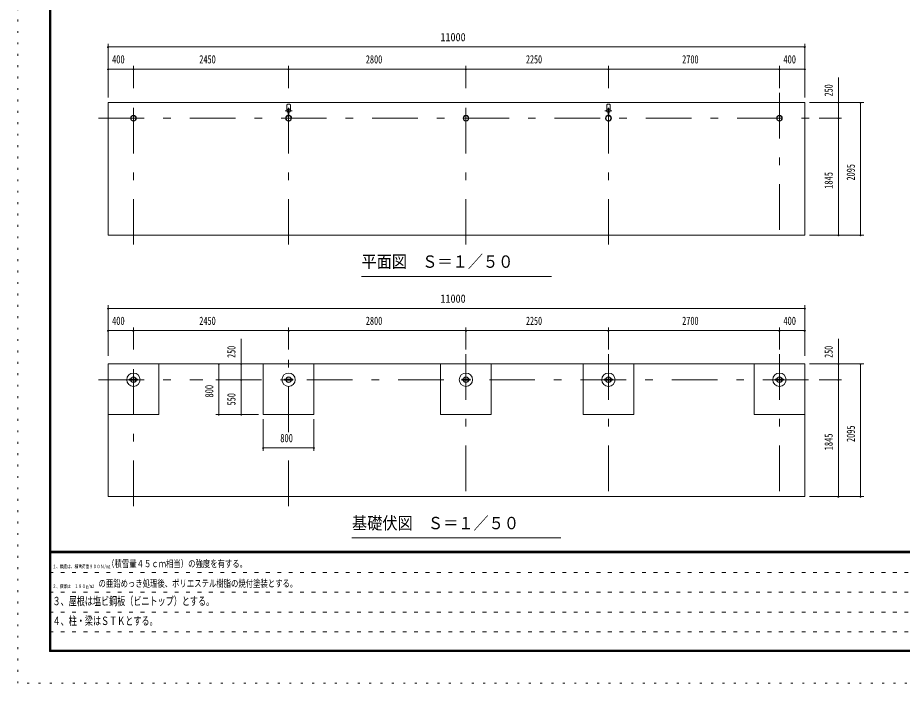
# Model space of a CAD drawing. Units: millimetres, scale not verified, with parts at other scales. Extents: x -25847 to 25859, y -10500 to 10500.
# Drawn here: x -3841 to 10126, y -10500 to 0 of the extents above; entities that cross this region are included whole.
import ezdxf
from ezdxf.enums import TextEntityAlignment as Align

# ---------------------------------------------------------------- set-up
doc = ezdxf.new("R2010")
doc.units = ezdxf.units.MM
doc.header["$LTSCALE"] = 60
for name, pattern in [('USER1', [3, 1, -2]), ('USER3', [24, 12, -5, 2, -5]), ('USER4', [3, 0.5, -2.5])]:
    doc.linetypes.add(name, pattern=pattern)
doc.layers.add('0-1_0-F', color=7, linetype='Continuous')
for name, color, linetype, lineweight in [('0-2_1-05BOLD', 7, 'Continuous', 18), ('0-3_1-25CENTER', 3, 'USER3', 18), ('0-5_1-55DIM', 3, 'Continuous', 18), ('0-C_F-F', 5, 'Continuous', 18), ('0-D_F-E_J_ADD', 5, 'USER4', 18)]:
    doc.layers.add(name, color=color, linetype=linetype, lineweight=lineweight)
doc.styles.add('ＭＳ ゴシック', font='')
doc.styles.get('ＭＳ ゴシック').set_extended_font_data('MS Gothic')

msp = doc.modelspace()

# ---------------------------------------------------------------- linework, layer by layer
at = {"layer": '0-2_1-05BOLD'}
for p, q in [((408.94, -1457.81), (408.94, -1373.23)), ((463.93, -1457.81), (463.93, -1373.23)), ((5458.94, -1457.81), (5458.94, -1373.23)), ((5513.94, -1457.81), (5513.94, -1373.23)), ((431.83, -1496.06), (431.83, -1539.41)), ((433.43, -1494.67), (433.43, -1540.88)), ((439.43, -1494.67), (439.43, -1540.88)), ((441.03, -1496.06), (441.03, -1539.41)), ((5481.83, -1496.06), (5481.83, -1539.41)), ((5483.43, -1494.67), (5483.43, -1540.88)), ((5489.43, -1494.67), (5489.43, -1540.88)), ((5491.04, -1496.06), (5491.04, -1539.41)), ((36.44, -6260.33), (36.44, -5460.33)), ((2836.44, -6260.33), (2836.44, -5460.33)), ((5086.44, -6260.33), (5086.44, -5460.33)), ((7786.44, -6260.33), (7786.44, -5460.33)), ((-2078.56, -5703.83), (-2057.63, -5703.83)), ((-2078.56, -5716.83), (-2078.56, -5703.83)), ((-2078.56, -5716.83), (-2057.63, -5716.83)), ((-2053.38, -5703.83), (-1973.74, -5703.83)), ((-2053.38, -5716.83), (-1973.74, -5716.83)), ((-1969.49, -5703.83), (-1948.56, -5703.83)), ((-1969.49, -5716.83), (-1948.56, -5716.83)), ((-1948.56, -5716.83), (-1948.56, -5703.83)), ((371.44, -5716.83), (392.37, -5716.83)), ((396.62, -5703.83), (476.26, -5703.83)), ((396.62, -5716.83), (476.26, -5716.83)), ((480.51, -5703.83), (501.44, -5703.83)), ((480.51, -5716.83), (501.44, -5716.83)), ((501.44, -5716.83), (501.44, -5703.83)), ((3171.44, -5703.83), (3192.36, -5703.83)), ((3171.44, -5716.83), (3171.44, -5703.83)), ((3171.44, -5716.83), (3192.36, -5716.83)), ((3196.61, -5703.83), (3276.26, -5703.83)), ((3196.61, -5716.83), (3276.26, -5716.83)), ((3280.51, -5703.83), (3301.44, -5703.83)), ((5421.44, -5703.83), (5442.36, -5703.83)), ((5421.44, -5716.83), (5421.44, -5703.83)), ((5421.44, -5716.83), (5442.36, -5716.83)), ((5446.62, -5703.83), (5526.26, -5703.83)), ((5446.62, -5716.83), (5526.26, -5716.83)), ((5530.51, -5703.83), (5551.44, -5703.83)), ((5530.51, -5716.83), (5551.44, -5716.83)), ((5551.44, -5716.83), (5551.44, -5703.83)), ((8121.44, -5716.83), (8142.37, -5716.83)), ((8146.62, -5703.83), (8226.26, -5703.83)), ((8146.62, -5716.83), (8226.26, -5716.83)), ((8230.52, -5703.83), (8251.44, -5703.83)), ((8230.52, -5716.83), (8251.44, -5716.83)), ((8251.44, -5716.83), (8251.44, -5703.83))]:
    msp.add_line(p, q, dxfattribs=at)
for points in [[(-2413.57, -3430.33), (-2413.57, -1335.33), (8586.43, -1335.33), (8586.43, -3430.33)], [(-2413.56, -7555.33), (-2413.56, -5460.33), (8586.44, -5460.33), (8586.44, -7555.33)]]:
    msp.add_lwpolyline(points, close=True, dxfattribs=at)
for points in [[(-2413.56, -6260.33), (-1613.56, -6260.33), (-1613.56, -5460.33)], [(36.44, -6260.33), (836.44, -6260.33), (836.44, -5460.33)], [(2836.44, -6260.33), (3636.44, -6260.33), (3636.44, -5460.33)], [(5086.44, -6260.33), (5886.44, -6260.33), (5886.44, -5460.33)], [(7786.44, -6260.33), (8586.44, -6260.33), (8586.44, -5460.33)], [(371.44, -5716.83), (371.44, -5703.83), (392.37, -5703.83)], [(3280.51, -5716.83), (3301.44, -5716.83), (3301.44, -5703.83)], [(8121.44, -5716.83), (8121.44, -5703.83), (8142.37, -5703.83)]]:
    msp.add_lwpolyline(points, dxfattribs=at)
for centre, radius in [((436.43, -1467.33), 27.5), ((436.43, -1435.98), 2.25), ((5486.44, -1467.33), 27.5), ((5486.44, -1435.98), 2.25), ((-2013.57, -1585.33), 44.55), ((-2013.57, -1585.33), 40.35), ((436.43, -1585.33), 44.55), ((436.43, -1585.33), 40.35), ((436.43, -1633.73), 2.25), ((3236.44, -1585.33), 44.55), ((3236.44, -1585.33), 40.35), ((5486.44, -1585.33), 44.55), ((5486.44, -1585.33), 40.35), ((5486.44, -1633.73), 2.25), ((8186.43, -1585.33), 44.55), ((8186.43, -1585.33), 40.35), ((-2013.56, -5710.33), 105), ((-2013.56, -5710.33), 44.55), ((-2013.56, -5710.33), 40.35), ((436.44, -5710.33), 105), ((436.44, -5710.33), 44.55), ((436.44, -5710.33), 40.35), ((3236.44, -5710.33), 105), ((3236.44, -5710.33), 44.55), ((3236.44, -5710.33), 40.35), ((5486.44, -5710.33), 105), ((5486.44, -5710.33), 44.55), ((5486.44, -5710.33), 40.35), ((8186.44, -5710.33), 105), ((8186.44, -5710.33), 44.55), ((8186.44, -5710.33), 40.35)]:
    msp.add_circle(centre, radius, dxfattribs=at)
for centre, radius, start, end in [((436.43, -1408.72), 44.9, 52.23546, 127.76454), ((5486.44, -1408.72), 44.9, 52.23546, 127.76454), ((436.43, -1467.33), 29.1, 90, 260.90512), ((436.43, -1484.73), 44.9, 109.58864, 127.76454), ((436.43, -1435.98), 3.85, 270, 218.65778), ((436.43, -1467.33), 29.1, 279.09488, 84.06984), ((436.43, -1484.73), 44.9, 52.23546, 70.41136), ((5486.44, -1467.33), 29.1, 90, 260.90512), ((5486.44, -1484.73), 44.9, 109.58864, 127.76454), ((5486.44, -1435.98), 3.85, 270, 218.65778), ((5486.44, -1467.33), 29.1, 279.09488, 84.06984), ((5486.44, -1484.73), 44.9, 52.23546, 70.41136), ((436.43, -1585.33), 46.15, 95.72713, 270.00108), ((436.43, -1633.73), 3.85, 142.09248, 90), ((436.43, -1585.33), 46.15, 273.78915, 84.28163), ((5486.44, -1585.33), 46.15, 95.72713, 270.00108), ((5486.44, -1633.73), 3.85, 142.09248, 90), ((5486.44, -1585.33), 46.15, 273.78915, 84.28163)]:
    msp.add_arc(centre, radius, start, end, dxfattribs=at)
at = {"layer": '0-3_1-25CENTER'}
for p, q in [((-2013.57, -3580.33), (-2013.57, -1185.33)), ((436.43, -3580.33), (436.43, -1185.33)), ((3236.44, -3580.33), (3236.44, -1185.33)), ((5486.44, -3580.33), (5486.44, -1185.33)), ((8186.43, -1185.33), (8186.43, -3580.33)), ((381.43, -1467.33), (491.43, -1467.33)), ((447.19, -1517.8), (425.67, -1517.8)), ((5431.44, -1467.33), (5541.44, -1467.33)), ((5497.2, -1517.8), (5475.67, -1517.8)), ((-2563.57, -1585.33), (8736.43, -1585.33)), ((-2013.56, -7705.33), (-2013.56, -5310.33)), ((436.44, -6538.73), (436.44, -5310.33)), ((3236.44, -5310.33), (3236.44, -7705.33)), ((5486.44, -5310.33), (5486.44, -7705.33)), ((8186.44, -5310.33), (8186.44, -7705.33)), ((-2563.56, -5710.33), (-916.39, -5710.33)), ((-713.56, -5710.33), (8736.43, -5710.33)), ((436.44, -7705.33), (436.44, -6735.33))]:
    msp.add_line(p, q, dxfattribs=at)
at = {"layer": '0-5_1-55DIM'}
for p, q in [((-2413.57, -1260.33), (-2413.57, -410.33)), ((8586.43, -1260.33), (8586.43, -410.33)), ((-2403.57, -460.33), (-2423.57, -460.33)), ((-2413.57, -460.33), (8586.43, -460.33)), ((8596.43, -460.33), (8576.43, -460.33)), ((-2403.57, -810.33), (-2423.57, -810.33)), ((-2413.57, -810.33), (8586.43, -810.33)), ((-2003.57, -810.33), (-2023.57, -810.33)), ((-2013.57, -1110.33), (-2013.57, -760.33)), ((446.43, -810.33), (426.43, -810.33)), ((436.43, -1110.33), (436.43, -760.33)), ((3246.43, -810.33), (3226.43, -810.33)), ((3236.44, -1110.33), (3236.44, -760.33)), ((5496.44, -810.33), (5476.44, -810.33)), ((5486.44, -1110.33), (5486.44, -760.33)), ((8196.43, -810.33), (8176.43, -810.33)), ((8186.43, -1110.33), (8186.43, -760.33)), ((8596.43, -810.33), (8576.43, -810.33)), ((9116.43, -3430.33), (9116.43, -942.83)), ((8661.43, -1335.33), (9516.43, -1335.33)), ((9126.43, -1335.33), (9106.43, -1335.33)), ((9476.43, -1335.33), (9456.43, -1335.33)), ((9466.43, -1335.33), (9466.43, -3430.33)), ((8811.43, -1585.33), (9166.43, -1585.33)), ((9126.43, -1585.33), (9106.43, -1585.33)), ((8661.43, -3430.33), (9516.43, -3430.33)), ((9126.43, -3430.33), (9106.43, -3430.33)), ((9476.43, -3430.33), (9456.43, -3430.33)), ((1586.43, -4080.33), (4586.43, -4080.33)), ((-2403.56, -4585.33), (-2423.56, -4585.33)), ((-2413.56, -4535.33), (-2413.56, -5335.33)), ((-2413.56, -4585.33), (8586.44, -4585.33)), ((8596.44, -4585.33), (8576.44, -4585.33)), ((8586.44, -4535.33), (8586.44, -5335.33)), ((-2013.56, -5235.33), (-2013.56, -4885.33)), ((436.44, -5235.33), (436.44, -4885.33)), ((3236.44, -5235.33), (3236.44, -4885.33)), ((5486.44, -5235.33), (5486.44, -4885.33)), ((8186.44, -5235.33), (8186.44, -4885.33)), ((-2403.56, -4935.33), (-2423.56, -4935.33)), ((-2413.56, -4935.33), (8586.44, -4935.33)), ((-2003.56, -4935.33), (-2023.56, -4935.33)), ((446.44, -4935.33), (426.44, -4935.33)), ((3246.43, -4935.33), (3226.43, -4935.33)), ((5496.44, -4935.33), (5476.44, -4935.33)), ((8196.44, -4935.33), (8176.44, -4935.33)), ((8596.44, -4935.33), (8576.44, -4935.33)), ((-313.56, -5067.83), (-313.56, -6260.33)), ((9116.43, -7555.33), (9116.43, -5067.83)), ((-653.56, -5460.33), (-673.56, -5460.33)), ((-663.56, -5460.33), (-663.56, -6260.33)), ((-303.56, -5460.33), (-323.56, -5460.33)), ((8661.43, -5460.33), (9516.43, -5460.33)), ((9126.43, -5460.33), (9106.43, -5460.33)), ((9476.43, -5460.33), (9456.43, -5460.33)), ((9466.43, -5460.33), (9466.43, -7555.33)), ((-303.56, -5710.33), (-323.56, -5710.33)), ((8811.43, -5710.33), (9166.43, -5710.33)), ((9126.43, -5710.33), (9106.43, -5710.33)), ((-38.56, -6260.33), (-713.56, -6260.33)), ((-653.56, -6260.33), (-673.56, -6260.33)), ((-303.56, -6260.33), (-323.56, -6260.33)), ((36.44, -6335.33), (36.44, -6835.33)), ((836.44, -6335.33), (836.44, -6835.33)), ((46.44, -6785.33), (26.44, -6785.33)), ((36.44, -6785.33), (836.44, -6785.33)), ((846.44, -6785.33), (826.44, -6785.33)), ((8661.43, -7555.33), (9516.43, -7555.33)), ((9126.43, -7555.33), (9106.43, -7555.33)), ((9476.43, -7555.33), (9456.43, -7555.33)), ((4736.43, -8205.33), (1436.43, -8205.33))]:
    msp.add_line(p, q, dxfattribs=at)
for centre in [(-2413.57, -460.33), (8586.43, -460.33), (-2413.57, -810.33), (-2013.57, -810.33), (436.43, -810.33), (3236.43, -810.33), (5486.44, -810.33), (8186.43, -810.33), (8586.43, -810.33), (9116.43, -1335.33), (9466.43, -1335.33), (9116.43, -1585.33), (9116.43, -3430.33), (9466.43, -3430.33), (-2413.56, -4585.33), (8586.44, -4585.33), (-2413.56, -4935.33), (-2013.56, -4935.33), (436.44, -4935.33), (3236.43, -4935.33), (5486.44, -4935.33), (8186.44, -4935.33), (8586.44, -4935.33), (-663.56, -5460.33), (-313.56, -5460.33), (9116.43, -5460.33), (9466.43, -5460.33), (-313.56, -5710.33), (9116.43, -5710.33), (-663.56, -6260.33), (-313.56, -6260.33), (36.44, -6785.33), (836.44, -6785.33), (9116.43, -7555.33), (9466.43, -7555.33)]:
    msp.add_arc(centre, 10, 180, 0, dxfattribs=at)
at = {"layer": '0-C_F-F'}
for p, q in [((-3341.23, 10100), (-3341.23, -10000)), ((-3338.73, 10097.5), (-3338.73, -9997.5)), ((-3336.23, 10095), (-3336.23, -9995)), ((-3331.23, 10090), (-3331.23, -9990)), ((-3326.23, 10085), (-3326.23, -9985)), ((-3316.23, 10075), (-3316.23, -9975)), ((25333.77, -8415), (-3316.23, -8415)), ((25333.77, -8417.5), (-3316.23, -8417.5)), ((25333.77, -8420), (-3316.23, -8420)), ((25333.77, -8422.5), (-3316.23, -8422.5)), ((25333.77, -8425), (-3316.23, -8425)), ((25333.77, -8427.5), (-3316.23, -8427.5)), ((25333.77, -8430), (-3316.23, -8430)), ((25333.77, -8432.5), (-3316.23, -8432.5)), ((25333.77, -8435), (-3316.23, -8435)), ((25333.77, -8437.5), (-3316.23, -8437.5)), ((25333.77, -8440), (-3316.23, -8440)), ((-3341.23, -10000), (25358.77, -10000)), ((-3338.73, -9997.5), (25356.27, -9997.5)), ((-3336.23, -9995), (25353.77, -9995)), ((-3331.23, -9990), (25348.77, -9990)), ((-3326.23, -9985), (25343.77, -9985)), ((-3316.23, -9975), (25333.77, -9975))]:
    msp.add_line(p, q, dxfattribs=at)
at = {"layer": '0-C_F-F', "color": 6, "linetype": 'USER1'}
for p, q in [((-3341.23, -8752), (14908.77, -8752)), ((-3341.23, -9064), (14908.77, -9064)), ((-3341.23, -9376), (14908.77, -9376)), ((-3341.23, -9688), (12400.77, -9688))]:
    msp.add_line(p, q, dxfattribs=at)
at = {"layer": '0-C_F-F'}
for points in [[(-3333.73, 10092.5), (-3333.73, -9992.5), (25351.27, -9992.5)], [(-3328.73, 10087.5), (-3328.73, -9987.5), (25346.27, -9987.5)], [(-3323.73, 10082.5), (-3323.73, -9982.5), (25341.27, -9982.5)], [(-3321.23, 10080), (-3321.23, -9980), (25338.77, -9980)], [(-3318.73, 10077.5), (-3318.73, -9977.5), (25336.27, -9977.5)]]:
    msp.add_lwpolyline(points, dxfattribs=at)
at = {"layer": '0-D_F-E_J_ADD'}
for p, q in [((-3841.23, -10500), (-3841.23, 10500)), ((25858.77, -10500), (-3841.23, -10500))]:
    msp.add_line(p, q, dxfattribs=at)

# ---------------------------------------------------------------- texts
at = {"layer": '0-1_0-F', "style": 'ＭＳ ゴシック'}
for s, height, width, p in [('１、構造は、積雪荷重９００Ｎ/m2', 55.35, 0.75, (-3291.23, -8702)), ('（積雪量４５ｃｍ相当）の強度を有する。', 110.7, 0.75, (-2428.74, -8702)), ('２、鉄部は\u3000１８０g/m2', 55.35, 0.75, (-3291.23, -9014)), ('\u3000の亜鉛めっき処理後、ポリエステル樹脂の焼付塗装とする。', 110.7, 0.75, (-2681.63, -9014)), ('３、屋根は塩ビ鋼板（ビニトップ）とする。', 130.2, 0.7, (-3291.23, -9308.24)), ('４、柱・梁はＳＴＫとする。', 130.2, 0.7, (-3291.23, -9620.23))]:
    msp.add_text(s, height=height, dxfattribs=dict(at, width=width)).set_placement(p, align=Align.BOTTOM_LEFT)
at = {"layer": '0-5_1-55DIM', "color": 7, "style": 'ＭＳ ゴシック'}
for s, height, width, p in [('11000', 130.2, 0.9, (2833.38, -410.33)), ('400', 130.2, 0.75, (-2351.19, -760.33)), ('2450', 130.2, 0.7, (-974.58, -760.33)), ('2800', 130.2, 0.7, (1655.16, -760.33)), ('2250', 130.2, 0.65, (4184.75, -760.33)), ('2700', 130.2, 0.7, (6649.83, -760.33)), ('400', 130.2, 0.75, (8248.8, -760.33)), ('平面図\u3000Ｓ＝１／５０', 195.4, 0.9, (1586.43, -4003.68)), ('11000', 130.2, 0.9, (2833.39, -4535.33)), ('400', 130.2, 0.75, (-2351.19, -4885.33)), ('2450', 130.2, 0.7, (-974.57, -4885.33)), ('2800', 130.2, 0.7, (1655.17, -4885.33)), ('2250', 130.2, 0.65, (4184.75, -4885.33)), ('2700', 130.2, 0.7, (6649.84, -4885.33)), ('400', 130.2, 0.75, (8248.81, -4885.33)), ('800', 130.2, 0.75, (305.03, -6735.33)), ('基礎伏図\u3000Ｓ＝１／５０', 195.4, 0.9, (1436.43, -8128.68))]:
    msp.add_text(s, height=height, dxfattribs=dict(at, width=width)).set_placement(p, align=Align.BOTTOM_LEFT)
for s, width, p in [('250', 0.65, (9066.43, -1240.91)), ('2095', 0.7, (9416.43, -2568.84)), ('1845', 0.75, (9066.43, -2700.06)), ('250', 0.65, (-363.56, -5365.91)), ('250', 0.65, (9066.43, -5365.91)), ('800', 0.75, (-713.56, -5991.73)), ('550', 0.7, (-363.56, -6116.82)), ('2095', 0.7, (9416.43, -6693.84)), ('1845', 0.75, (9066.43, -6825.05))]:
    msp.add_text(s, height=130.2, rotation=90, dxfattribs=dict(at, width=width)).set_placement(p, align=Align.BOTTOM_LEFT)

doc.saveas('drawing.dxf')
